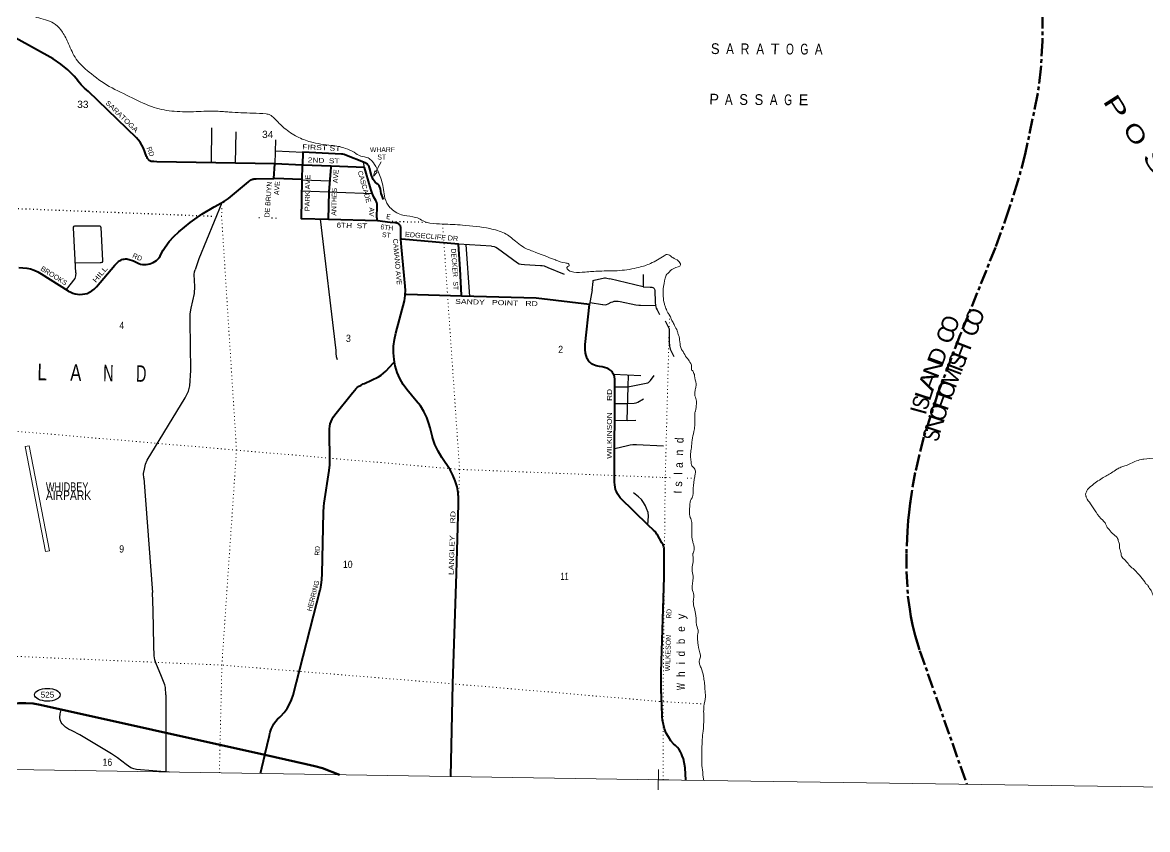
# Model space of a CAD drawing. Header units: feet. Extents: x -493433 to -244333, y 184684 to 373072.
# Drawn here: x -354505 to -327211, y 184934 to 204513 of the extents above; entities that cross this region are included whole.
import ezdxf
from ezdxf.enums import TextEntityAlignment as Align

# ---------------------------------------------------------------- set-up
doc = ezdxf.new("R2010")
doc.units = ezdxf.units.FT
doc.header["$LTSCALE"] = 60
doc.linetypes.add('DOTTED', pattern=[1.5, 0.3, -1.2])
doc.linetypes.add('LONG_DASH_SHORT_DASH', pattern=[9.9, 6, -1.2, 1.5, -1.2])
for name, color, linetype, lineweight in [('11', 7, 'LONG_DASH_SHORT_DASH', 60), ('12', 7, 'LONG_DASH_SHORT_DASH', 13), ('17', 7, 'Continuous', 25), ('23', 7, 'Continuous', 70), ('26', 7, 'Continuous', 40), ('27', 7, 'Continuous', 13), ('29', 7, 'Continuous', 25), ('36', 7, 'Continuous', 13), ('39', 7, 'Continuous', 13), ('4', 7, 'Continuous', 13), ('41', 7, 'Continuous', 13), ('6', 7, 'DOTTED', 25), ('7', 7, 'DOTTED', 13)]:
    doc.layers.add(name, color=color, linetype=linetype, lineweight=lineweight)
doc.layers.add('42', color=7, linetype='Continuous')

msp = doc.modelspace()

# ---------------------------------------------------------------- linework, layer by layer
at = {"layer": '11'}
msp.add_lwpolyline([(-329762.13, 204724.95), (-329761.85, 204056.49), (-329797.95, 203388.65), (-329876, 202757.36), (-330176.13, 201321.23), (-330353.21, 200663.52), (-330571.45, 199978.65), (-330898.59, 199057.01), (-331753.75, 196932.77), (-332286.73, 195542.06), (-332638.79, 194453.12), (-332749.68, 193997), (-332845.68, 193591.42), (-332931.02, 193121.8), (-332960.68, 192902.26), (-332961.85, 192893.25), (-332967.01, 192855.05), (-332992.96, 192636.86), (-333013.96, 192431.02), (-333034.8, 192169.8), (-333061.69, 191627.54), (-333054.97, 191182.7), (-333026.04, 190591.93), (-332980.08, 190281.62), (-332950.33, 190099.12), (-332912.19, 189902.17), (-332845.88, 189639.84), (-332733.68, 189268.76), (-331595.43, 186030.43)], dxfattribs=at)
at = {"layer": '17'}
msp.add_ellipse((-353902.35, 188202.4), major_axis=(-309.24, 1), ratio=0.500121, dxfattribs=at)
at = {"layer": '23'}
for points in [[(-357607.04, 186430.46), (-357099.16, 186653.72), (-356743.41, 186856.87), (-355380, 187721.95), (-355296.32, 187776.92), (-355269.27, 187792.26), (-355111.21, 187869.39), (-354945.96, 187929.58), (-354775.32, 187972.17), (-354601.16, 187996.68), (-354425.4, 188002.86), (-354249.95, 187990.63), (-354076.74, 187960.13), (-348628.84, 186741.6)], [(-346811.13, 186260.76), (-347226.47, 186418.68), (-347411.52, 186471.18), (-347620, 186515.95), (-348628.84, 186741.6)]]:
    msp.add_lwpolyline(points, dxfattribs=at)
at = {"layer": '26'}
msp.add_line((-347716.37, 200700), (-347709.76, 201055.42), dxfattribs=at)
for points in [[(-348381, 201081.95), (-351246, 201133.95), (-351321.91, 201137.12), (-351346.72, 201138.16), (-351371.91, 201140.57), (-351383.37, 201142.77), (-351399.14, 201147.56), (-351415.33, 201156.79), (-351430.46, 201167.67), (-351444.38, 201180.06), (-351456.92, 201193.84), (-351467.95, 201208.86), (-351470.76, 201213.67), (-351483.78, 201238.79), (-351493.47, 201263.67), (-351571.66, 201464.25), (-351607.27, 201537.28), (-351650.31, 201606.18), (-351700.32, 201670.2), (-351740.22, 201712.76), (-352906, 202835.95), (-353000.39, 202922.34), (-353080.09, 203000.95), (-353151.14, 203087.45), (-353163.04, 203103.92), (-353249.23, 203207.08), (-353405.52, 203365.05), (-353577.47, 203505.81), (-353763.19, 203627.83), (-354663.87, 204135.95)], [(-345747, 200221.95), (-345786.28, 200320.84), (-345786.56, 200321.58), (-345801.79, 200368.17), (-345812.06, 200416.09), (-345821.32, 200479.2), (-345825.8, 200495.97), (-345833.48, 200516.74), (-345843.29, 200536.6), (-345855.13, 200555.32), (-345868.85, 200572.71), (-345884.32, 200588.56), (-345901.36, 200602.71), (-345945.33, 200639.55), (-345972.89, 200672.25), (-345996.88, 200707.64), (-346017.03, 200745.35), (-346033.14, 200784.96), (-346037.58, 200798.53), (-346087.21, 200983.7), (-346091.43, 201000.42), (-346097.37, 201016.6), (-346104.97, 201032.08), (-346114.14, 201046.68), (-346124.79, 201060.23), (-346136.8, 201072.6), (-346150.04, 201083.65), (-346164.36, 201093.25), (-346179.6, 201101.3), (-346192.17, 201106.5), (-346683.89, 201304.22), (-346697.92, 201308.77), (-346733.15, 201317.39), (-346769.08, 201322.27), (-347704, 201364.95), (-347709.76, 201055.42)], [(-347716.37, 200700), (-347740, 200700.89), (-348383, 200725.01), (-348408, 200725.95), (-348381, 201081.95)], [(-347016.44, 201028.02), (-347709.76, 201055.42), (-348381, 201081.95)], [(-347083, 199733.95), (-347066, 200401.95), (-347018.57, 201001.15), (-347016.44, 201028.02)], [(-345895, 199701.95), (-345907.24, 199791.92), (-345908.85, 199838.93), (-345909.7, 199864.03), (-345908.16, 199888.93), (-345904, 199955.95), (-345898.78, 200021.85), (-345896.79, 200050.99), (-345897.85, 200080.18), (-345901.96, 200109.09), (-345909.07, 200137.42), (-345919.09, 200164.84), (-345931.94, 200191.07), (-345932.99, 200192.95), (-345980.1, 200274.69), (-346023.15, 200370.2), (-346055.97, 200469.69), (-346071, 200525.95), (-346205, 200995.95), (-347016.44, 201028.02)], [(-350833.62, 199323.41), (-350708.89, 199434.82), (-350434.38, 199663.2), (-350154.29, 199866.27), (-349854.51, 200038.94), (-349837.13, 200047.71), (-349694.49, 200126.5), (-349669.74, 200140.17), (-349644.49, 200155.13), (-349603.25, 200179.56), (-349578.11, 200194.46), (-349553.25, 200210.91), (-349506.51, 200241.84), (-349459.19, 200279.61), (-349022, 200646.95), (-349006.14, 200660.21), (-348981.1, 200681.15), (-348956.14, 200696.01), (-348942.69, 200702.64), (-348921.98, 200710.27), (-348900.59, 200715.69), (-348888.98, 200717.37), (-348864.11, 200719.67), (-348838.98, 200720.01), (-348408, 200725.95)], [(-347083, 199733.95), (-347734, 199752.95), (-347716.37, 200700)], [(-345327, 199255.95), (-345326, 199471.95), (-345327.91, 199543.9), (-345329.86, 199555.86), (-345333.05, 199567.55), (-345337.45, 199578.84), (-345343, 199589.61), (-345349.65, 199599.74), (-345357.32, 199609.12), (-345365.92, 199617.65), (-345366.1, 199617.79), (-345391.06, 199634.72), (-345416.1, 199645.76), (-345422, 199647.71), (-345446.94, 199653.95), (-345472, 199655.75), (-345586, 199663.95), (-345895, 199701.95), (-347083, 199733.95)], [(-354593.38, 198566.08), (-354497.76, 198564.89), (-354402.8, 198553.71), (-354309.52, 198532.67), (-354218.95, 198501.98), (-354132.08, 198462), (-354049.87, 198413.16), (-353397.05, 198004.67), (-353387.24, 197998.58), (-353335.91, 197970.96), (-353281.97, 197948.87), (-353226.01, 197932.53), (-353168.66, 197922.13), (-353110.53, 197917.78), (-353052.26, 197919.54), (-352994.5, 197927.37), (-352937.87, 197941.2), (-352877.49, 197969.38), (-352820.39, 198003.71), (-352767.18, 198043.82), (-352718.46, 198089.28), (-352706.83, 198101.65), (-352265, 198621.95), (-352200.67, 198691.64), (-352195.05, 198697.2), (-352172.49, 198716.71), (-352148.02, 198733.76), (-352121.9, 198748.15), (-352094.42, 198759.74), (-352065.88, 198768.39), (-352036.6, 198774.01), (-352006.88, 198776.54), (-351977.07, 198775.94), (-351947.47, 198772.24), (-351918.43, 198765.46), (-351816.21, 198728.73), (-351718.38, 198681.51), (-351716.75, 198680.61), (-351682.84, 198666.43), (-351639.56, 198652.98), (-351595.12, 198644.13), (-351549.99, 198639.97), (-351504.68, 198640.55), (-351459.68, 198645.87), (-351415.48, 198655.86), (-351372.56, 198670.41), (-351331.4, 198689.38), (-351292.45, 198712.54), (-351256.13, 198739.64), (-351222.85, 198770.39), (-351192.96, 198804.46), (-351184.48, 198816.45), (-351166.78, 198841.49), (-351153.99, 198866.45), (-351089.13, 198993.03), (-351044.87, 199064.65), (-350946.03, 199199.56), (-350833.62, 199323.41)], [(-343852.49, 197872.8), (-343853.65, 197896.96), (-343883.96, 198529.4), (-343928, 199137.95), (-345302, 199253.84), (-345327, 199255.95)], [(-345219.27, 197911.12), (-345213.79, 198014.01), (-345218.09, 198117.04), (-345310, 199063.95), (-345327, 199255.95)], [(-345479.88, 196283.33), (-345490.37, 196338.11), (-345504.01, 196499.08), (-345500.74, 196660.6), (-345480.6, 196820.89), (-345443.82, 196978.2), (-345240.47, 197762.29), (-345220.53, 197887.45), (-345219.27, 197911.12)], [(-343852.49, 197872.8), (-345192.02, 197910.36), (-345219.27, 197911.12)], [(-338990.83, 191888.41), (-339110.44, 192098.13), (-339113.01, 192102), (-339150.46, 192152.1), (-339192.94, 192198.02), (-339325, 192317.95), (-340003.54, 192983.4), (-340039.34, 193029.16), (-340070.16, 193078.41), (-340095.66, 193130.61), (-340115.56, 193185.19), (-340129.66, 193241.55), (-340137.78, 193299.08), (-340139.84, 193357.14), (-340139.81, 193358.95), (-340133.11, 195856.94), (-340134, 195869.62), (-340138.6, 195901.56), (-340146.51, 195932.83), (-340157.65, 195963.11), (-340171.89, 195992.06), (-340189.08, 196019.36), (-340209.02, 196044.72), (-340231.51, 196067.85), (-340256.3, 196088.5), (-340283.11, 196106.45), (-340326.87, 196125.96), (-340384.11, 196145.27), (-340443.06, 196158.49), (-340503.06, 196165.47), (-340507.5, 196165.83), (-340548.57, 196171.57), (-340588.82, 196181.57), (-340627.81, 196195.72), (-340665.1, 196213.86), (-340700.29, 196235.81), (-340732.99, 196261.31), (-340737.85, 196266), (-340762.88, 196290.13), (-340781.65, 196315.09), (-340783.97, 196318.19), (-340800.95, 196346.74), (-340814.86, 196376.91), (-340817.05, 196383.36), (-340825.5, 196408.25), (-340831.14, 196433.36), (-340844.63, 196493.4), (-340854.74, 196579.96), (-340855.74, 196667.1), (-340853.98, 196696.95), (-340748, 197672.95), (-342039, 197821.95), (-343852.49, 197872.8)], [(-348628.84, 186741.6), (-348515, 187215.95), (-348505.49, 187259.07), (-348496.73, 187295.27), (-348473.95, 187364.88), (-348444.01, 187431.73), (-348407.25, 187495.08), (-348364.07, 187554.24), (-348314.95, 187608.56), (-348260.41, 187657.45), (-348234.7, 187682.64), (-348155.12, 187772.02), (-348085.31, 187869.23), (-348026.05, 187973.21), (-347977.98, 188082.81), (-347941.63, 188196.83), (-347284, 190745.95), (-347279.3, 190768.87), (-347258.41, 190861.74), (-347239.95, 190999.65), (-347236.01, 191138.73), (-347201.53, 192633.48), (-347194.72, 192767.31), (-347183.09, 192851.94), (-347067, 193646.95), (-347063.58, 193668.65), (-347057.15, 193704.37), (-347048.25, 193789.84), (-347048.34, 193875.76), (-347057.82, 194598.04), (-347057.6, 194655.52), (-347051.18, 194716.07), (-347038.47, 194775.61), (-347019.61, 194833.5), (-346994.79, 194889.1), (-346964.3, 194941.81), (-346928.47, 194991.03), (-346499, 195529.95), (-346443.88, 195593.85), (-346441.88, 195596.47), (-346415.13, 195627.56), (-346385.27, 195655.7), (-346352.64, 195680.55), (-346342.6, 195686.65), (-346317.42, 195701.96), (-346292.6, 195714.84), (-346261.09, 195731.18), (-346236.27, 195744.06), (-346211.09, 195755.72), (-345866.08, 195915.5), (-345864.71, 195916.27), (-345801.67, 195956.1), (-345743.14, 196002.3), (-345689.76, 196054.36), (-345504.45, 196256.53), (-345479.88, 196283.33)], [(-344114.02, 186219.17), (-344061, 188467.95), (-343977, 191142.95), (-343928, 192823.95), (-343925.08, 192955.24), (-343936.45, 193104.02), (-343963.3, 193250.8), (-344005.35, 193393.96), (-344062.13, 193531.95), (-344133.03, 193663.24), (-344332.96, 193959.98), (-344424.44, 194112.56), (-344499.46, 194273.87), (-344557.21, 194442.14), (-344559.07, 194448.68), (-344618.44, 194681.84), (-344644.94, 194781), (-344699.22, 194931.03), (-344768.88, 195074.57), (-344853.17, 195210.04), (-344951.16, 195335.95), (-345183.21, 195605.63), (-345272.55, 195734.41), (-345350.48, 195875.93), (-345413.19, 196024.81), (-345459.99, 196179.44), (-345479.88, 196283.33)], [(-338412.44, 186132.35), (-338430.26, 186427.53), (-338471.84, 186646.01), (-338497.25, 186722.48), (-338505.17, 186745.15), (-338517.42, 186772.48), (-338540, 186818.14), (-338574.35, 186872.44), (-338614.19, 186922.85), (-338659.07, 186968.82), (-338708.52, 187009.85), (-338774.09, 187088.2), (-338835.04, 187178.19), (-338886.24, 187274.07), (-338927.14, 187374.77), (-338957.29, 187479.19), (-338976.36, 187586.2), (-338982.36, 187669.76), (-338985.08, 187707.79), (-338985.63, 187719.76), (-339013.71, 188333.32), (-339006.98, 188758.52), (-338940.86, 191052.48), (-338940.14, 191077.48), (-338938.83, 191102.48), (-338934.45, 191726.31), (-338934.53, 191730.06), (-338936.79, 191758.4), (-338942, 191786.35), (-338950.1, 191813.6), (-338961.01, 191839.86), (-338974.6, 191864.83), (-338990.83, 191888.41)], [(-348731.63, 186290.58), (-348629.57, 186738.57), (-348628.84, 186741.6)]]:
    msp.add_lwpolyline(points, dxfattribs=at)
at = {"layer": '27'}
for p, q in [((-345930.41, 200900.22), (-345929.86, 200901.24)), ((-345929.86, 200901.24), (-345804.15, 201135.2))]:
    msp.add_line(p, q, dxfattribs=at)
msp.add_lwpolyline([(-345929.86, 200901.24), (-345960.37, 200917.64), (-345991.05, 200787.38), (-345899.35, 200884.85)], close=True, dxfattribs=at)
at = {"layer": '29'}
for p, q in [((-349920, 201958.95), (-349926.53, 201110.97)), ((-349332.45, 201858.52), (-349346.41, 201101.56)), ((-348364, 201664.95), (-348381, 201081.95)), ((-348369.36, 201395.68), (-347704, 201364.95)), ((-346205, 200995.95), (-346234.4, 201122.52)), ((-347715, 200699.95), (-347046.62, 200673.21)), ((-347719, 200426.95), (-346023.21, 200367.4)), ((-353213.37, 198443.42), (-353270.24, 199528.33)), ((-353220.04, 199581.03), (-352652.49, 199581.88)), ((-352604.24, 199546.61), (-352563.51, 198730.08)), ((-343128.57, 199086.87), (-343928, 199137.95)), ((-343750.44, 199125.32), (-343657.09, 197865.65)), ((-352619.53, 198678.7), (-353225, 198677.95)), ((-339451, 198096.95), (-340252.08, 198296.27)), ((-339445, 198396.95), (-339451, 198096.95)), ((-340680.57, 198030.87), (-340748, 197672.95)), ((-340163.29, 195977.16), (-339506, 195944.95)), ((-340133.08, 195675.98), (-339819.86, 195670.31)), ((-340135.82, 195267), (-339830.67, 195270.79)), ((-351563.42, 193457.19), (-351350.26, 190681.71))]:
    msp.add_line(p, q, dxfattribs=at)
for points in [[(-349671.95, 200140.17), (-350231, 198781.95), (-350319.51, 198514.41)], [(-353270.24, 199528.33), (-353264.55, 199551.53), (-353252.89, 199568.5), (-353239.1, 199576.99), (-353220.04, 199581.03)], [(-352652.49, 199581.88), (-352631.48, 199576.99), (-352616.63, 199567.44), (-352609.21, 199558.95), (-352604.24, 199546.61)], [(-347282.17, 199741.93), (-346907, 196551.95), (-346904.59, 196480.15)], [(-343128.57, 199086.87), (-343060.56, 199075.54), (-343020.26, 199060.69), (-342977.84, 199039.47), (-342496.4, 198682.97), (-342453.98, 198661.75), (-342409.44, 198651.14), (-342322.49, 198640.53), (-341934.36, 198621.43), (-341894.06, 198617.19), (-341845.28, 198608.7), (-341756.2, 198572.63), (-341365.96, 198407.11)], [(-352563.51, 198730.08), (-352568.38, 198711.77), (-352580.05, 198691.61), (-352602.32, 198682.06), (-352619.53, 198678.7)], [(-353213.37, 198443.42), (-353216.31, 198364.83), (-353224.79, 198333.01), (-353239.64, 198305.42), (-353443.24, 198033.81)], [(-351563.42, 193457.19), (-351567.83, 193575.13), (-351548.75, 193679.11), (-351521.17, 193795.81), (-351480.88, 193891.29), (-350556.22, 195410.55), (-350479.87, 195567.57), (-350445.94, 195699.13), (-350420.49, 196072.58), (-350437.46, 197269.31), (-350435.32, 197445.43), (-350412.01, 197583.35), (-350335.66, 197939.82), (-350327.17, 198109.57), (-350344.14, 198398.15), (-350335.64, 198466.05), (-350319.51, 198514.41)], [(-340680.57, 198030.87), (-340674.29, 198083.28), (-340667.94, 198148.87), (-340662.3, 198236.32), (-340657.37, 198251.13), (-340634.11, 198264.53), (-340388.8, 198315.31), (-340359.91, 198316.01), (-340326.77, 198309.67), (-340252.08, 198296.27)], [(-339451, 198096.95), (-339277.17, 198093.16), (-339236.28, 198088.93), (-339210.9, 198084.69), (-339195.4, 198076.23), (-339178.48, 198059.3), (-339170.02, 198040.97), (-339164.38, 198012.76), (-339153.1, 197729.24), (-339145.37, 197648.13)], [(-340735.89, 197718.77), (-340431.96, 197667.51), (-340428.31, 197667.49)], [(-340431.96, 197667.51), (-340369.07, 197665.06), (-340335.23, 197670.7), (-340295.76, 197686.22), (-340219.63, 197724.3), (-340184.38, 197738.41), (-340147.73, 197748.28), (-340102.62, 197749.69), (-340051.86, 197748.28), (-340002.52, 197741.23), (-339623.29, 197666.47), (-339548.57, 197656.6), (-339514.73, 197653.78), (-339145.37, 197648.13)], [(-339145.37, 197648.13), (-339129.14, 197585.37), (-339109.4, 197540.23), (-339051.6, 197431.62)], [(-338909.33, 197274.54), (-338819.93, 197078.31), (-338813.37, 197027.87), (-338814.42, 196930.51), (-338818.78, 196767.08), (-338810.98, 196659.68), (-338793.72, 196588.83), (-338767.73, 196535.79), (-338706.01, 196405.83)], [(-346904.59, 196480.15), (-346894.67, 196406.78), (-346873.46, 196336.76)], [(-339812, 195960.95), (-339819.86, 195670.31), (-339841.72, 194862.15)], [(-339819.86, 195670.31), (-339373.02, 195761.59), (-339334.26, 195770.77), (-339314.52, 195779.23), (-339299.71, 195792.62), (-339271.52, 195823.65), (-339178.47, 195950.6)], [(-339830.67, 195270.79), (-339663.44, 195273.55), (-339618.33, 195282.01), (-339578.85, 195298.94), (-339440.69, 195386.39)], [(-340137.67, 194863.89), (-339825, 194860.95), (-339622, 194862.95)], [(-338955.28, 194237.24), (-339609.15, 194267.14), (-339696.56, 194264.31), (-339761.41, 194255.85), (-339826.26, 194244.57), (-340136.42, 194168.4)], [(-339332.56, 192328.71), (-339320.15, 192533.59), (-339328.61, 192623.87), (-339362.45, 192725.43), (-339393.46, 192790.31), (-339435.76, 192866.48), (-339489.33, 192939.83), (-339557, 193004.72), (-339683.88, 193100.63)], [(-351028.31, 188202.72), (-351039.76, 188382.93), (-351052.49, 188446.58), (-351133.08, 188646.04), (-351273.05, 188977.05), (-351298.5, 189053.44), (-351311.22, 189151.04), (-351315.46, 189397.18), (-351332.43, 190245.93), (-351350.26, 190681.71)], [(-351028.31, 188202.72), (-351024, 188066.95), (-351030.03, 186326.46)], [(-350949.8, 186325.2), (-351741.75, 186390.49), (-351803.25, 186405.34), (-351873.24, 186432.93), (-351992, 186509.32), (-352199.84, 186674.82), (-352344.05, 186768.19), (-353111.78, 187230.75), (-353298.41, 187324.12), (-353388.54, 187365.49), (-353459.59, 187413.24), (-353505.18, 187454.61), (-353541.24, 187494.93), (-353568.81, 187533.12), (-353591.08, 187591.47), (-353599.56, 187655.13), (-353591.08, 187744.25), (-353569.87, 187833.37)]]:
    msp.add_lwpolyline(points, dxfattribs=at)
at = {"layer": '36'}
msp.add_lwpolyline([(-354443.58, 194225.96), (-354345.99, 194245.49), (-353851.54, 191692.54), (-353948.66, 191677.1), (-354444.03, 194225.05)], dxfattribs=at)
at = {"layer": '39'}
for points in [[(-369321, 221857.95), (-369170, 221831.95), (-368891, 221716.95), (-368507, 221709.95), (-367931, 221786.95), (-367547, 221903.95), (-367226, 222078.95), (-367067, 222213.95), (-366991, 222287.95), (-366940, 222335.95), (-366883, 222340.95), (-366891, 222272.95), (-366901, 222100.95), (-366905, 221828.95), (-366867, 221535.95), (-366605, 220966.95), (-366119, 220247.95), (-365909, 220024.95), (-365668, 219635.95), (-365541, 219359.95), (-365425, 219190.95), (-365297, 218956.95), (-365153, 218718.95), (-365034, 218458.95), (-364976, 218264.95), (-364933, 218043.95), (-364824, 217804.95), (-364659, 217596.95), (-364415, 217366.95), (-364187, 217083.95), (-364039, 216974.95), (-363727, 216832.95), (-363497, 216688.95), (-363394, 216470.95), (-363336, 216274.95), (-363237, 216127.95), (-363109, 215948.95), (-362669, 215387.95), (-362449, 215184.95), (-362381, 215128.95), (-362254, 215098.95), (-361963, 215008.95), (-361561, 214931.95), (-361398, 214818.95), (-361302, 214601.95), (-361112, 214223.95), (-360743, 213687.95), (-360583, 213427.95), (-360055, 212455.95), (-359852, 212117.95), (-359720, 211798.95), (-359593, 211617.95), (-359357, 211218.95), (-359234, 210960.95), (-359170, 210768.95), (-359091, 210508.95), (-358953, 210299.95), (-358568, 209851.95), (-358294, 209476.95), (-358079, 208987.95), (-357957, 208610.95), (-357873, 208417.95), (-357689, 208213.95), (-357421, 207912.95), (-357155, 207652.95), (-356986, 207331.95), (-356855, 206912.95), (-356612, 206420.95), (-356369, 206068.95), (-356027, 205700.95), (-355845, 205469.95), (-355740, 205387.95), (-355556, 205300.95), (-355115, 205219.95), (-354904, 205167.95), (-354737, 205070.95), (-354594, 204907.95), (-354429, 204755.95), (-354112, 204622.95), (-353705, 204465.95), (-353537, 204281.95), (-353387, 203996.95), (-353203, 203626.95), (-352891, 203311.95), (-352399, 202961.95), (-351846, 202687.95), (-351310, 202450.95), (-350823, 202358.95), (-350289, 202351.95), (-349805, 202362.95), (-349629.95, 202350.61)], [(-349629.04, 202350.54), (-349493, 202340.95), (-348917, 202312.95), (-348591, 202293.95), (-348503, 202272.95), (-348395, 202187.95), (-348155, 201952.95), (-347837, 201736.95)], [(-347837, 201736.95), (-347517, 201614.95), (-347012, 201530.95), (-346668, 201459.95), (-346460, 201363.95), (-346300, 201272.95), (-346120, 201225.95), (-346024, 201149.95), (-345911, 200974.95), (-345785, 200648.95), (-345745, 200459.95), (-345712, 200251.95), (-345590, 200026.95), (-345313, 199848.95), (-345039, 199800.95), (-344887, 199755.95), (-344755, 199683.95), (-344620, 199647.95), (-344308, 199622.95), (-343829, 199597.95), (-343165, 199511.95), (-342810, 199398.95), (-342545, 199206.95), (-342385, 199083.95), (-342123, 198962.95), (-341581.87, 198755.27)], [(-341581.56, 198755.15), (-341568, 198749.95), (-341343, 198679.95), (-341249, 198645.95), (-341243, 198609.95), (-341278, 198591.95), (-341303, 198565.95), (-341259, 198502.95), (-341127, 198454.95), (-340855, 198458.95), (-340514, 198480.95), (-340020, 198495.95), (-339549, 198571.95), (-339268, 198666.95), (-338941, 198851.95), (-338887.54, 198884.98)], [(-338892.7, 198382.38), (-338851.53, 198424.76), (-338703.1, 198547.17), (-338542.43, 198632.86), (-338591.4, 198726.2), (-338730.64, 198808.83), (-338807.15, 198865.45), (-338865.3, 198882.28), (-338886.75, 198887.19)], [(-338892.7, 198382.38), (-338951, 198107.95), (-338961, 197865.95), (-338933, 197689.95), (-338904.25, 197610.65)], [(-338904.25, 197610.65), (-338855.22, 197485.99), (-338835.47, 197455.47), (-338786.19, 197370.1), (-338760.84, 197303.18), (-338707.65, 197209.69), (-338688.14, 197158.99), (-338619.25, 197031), (-338600.09, 196952.04), (-338576.62, 196897.25), (-338561.51, 196816.33), (-338535.67, 196626.28), (-338518.1, 196581.65), (-338478.49, 196528.7), (-338395.72, 196384.38), (-338340.13, 196321.14), (-338332.25, 196306.91), (-338271.67, 196158.83), (-338262.65, 196073.95), (-338238.65, 196061.55), (-338227.09, 196019.02), (-338201.5, 195972.29), (-338199.89, 195939.97), (-338164.07, 195743.74), (-338171.18, 195657.03), (-338192.62, 195550.3), (-338189.75, 195457.41), (-338155.11, 195327.81), (-338155.94, 195261.2), (-338178.24, 195085.85), (-338182.43, 195071.78), (-338196.14, 194940.73), (-338196.77, 194726.77), (-338214.6, 194587.71), (-338259.44, 194380.34), (-338275.82, 194194.82), (-338297.78, 194047.73), (-338296.93, 193952.85), (-338285.91, 193867.94), (-338265.12, 193758.68), (-338193.65, 193677.09), (-338183.93, 193648.72), (-338182.92, 193567.96), (-338228.73, 193281.88), (-338245.96, 193027.75), (-338252.33, 193001.59), (-338262.79, 192969.41), (-338279.12, 192951.44), (-338315.42, 192784.34), (-338326.9, 192669.42), (-338320, 192576.49), (-338304.76, 192505.65), (-338281.34, 192446.84), (-338264.77, 192321.49), (-338266.89, 192149.94), (-338245.55, 191921.6), (-338218.39, 191838.51), (-338211.52, 191743.56), (-338232.92, 191640.87), (-338239.08, 191630.85), (-338236.03, 191552.09), (-338260.21, 191225.38), (-338256.47, 191201.11), (-338234.34, 191037.36), (-338257.79, 190769.18), (-338217.37, 190619.33), (-338228.85, 190504.4), (-338214.78, 190340.74), (-338178.6, 190172.77), (-338157.24, 189946.45), (-338151.88, 189891.88), (-338111.61, 189729.93), (-338126.64, 189653.4), (-338127.64, 189572.68), (-338113.51, 189413.04), (-338058.25, 189160.07), (-338056.37, 189149.96), (-338083.78, 189049.36), (-338084.48, 188992.86), (-338063.41, 188905.81), (-338041.9, 188855.09), (-337984.06, 188648.51), (-337961.63, 188508.97), (-337947.62, 188339.26), (-337937.84, 188153.44), (-337972.91, 187921.74), (-337979.02, 187754.28), (-337974.58, 187625.05), (-337994.47, 187318.49), (-338013.05, 187118.88), (-338020.82, 186652.72), (-338021.24, 186618.41), (-338024.28, 186535.69), (-338002.7, 186327.53), (-337993.75, 186221.35), (-337976.48, 186126.4)], [(-322262.23, 187764.68), (-322334.34, 187793.81), (-322392.28, 187828.83), (-322525.93, 187927.34), (-322626.1, 187966.9), (-322756.57, 187996.74), (-322877.1, 188018.38), (-322991.16, 188074.26), (-323052.95, 188123.45), (-323076.97, 188133.83), (-323086.91, 188144.04), (-323229.19, 188196.23), (-323311.19, 188239.61), (-323539.6, 188327.16), (-323627.86, 188352.44), (-323772.16, 188404.65), (-323832.09, 188441.71), (-323916.1, 188485.11), (-324034.36, 188526.91), (-324342.77, 188655.79), (-324411.01, 188672.76), (-324597.13, 188761.8), (-324867.32, 188888.2), (-324939.48, 188913.3), (-324963.49, 188925.69), (-325067.7, 188963.29), (-325121.62, 188998.26), (-325279.91, 189058.71), (-325590.09, 189207.79), (-325862.01, 189358.42), (-326135.61, 189535.32), (-326343.91, 189620.59), (-326442.27, 189643.98), (-326486.25, 189668.74), (-326566.32, 189706.04), (-326624.19, 189747.1), (-326639.73, 189791.7), (-326697.13, 189871.12), (-326726.49, 189938.07), (-326799.59, 190049.98), (-326830.78, 190131.09), (-326887.9, 190232.71), (-326899.7, 190255.06), (-327025.51, 190498.79), (-327068.56, 190598.22), (-327125.25, 190734.14), (-327192.44, 190835.88), (-327204.26, 190856.21), (-327252.04, 190899.18), (-327277.68, 190941.87), (-327406.56, 191100.87), (-327511.78, 191219.22), (-327613.36, 191307.23), (-327798.05, 191511.32), (-327808.01, 191519.51), (-327843.64, 191568.39), (-327854.66, 191653.29), (-327876.03, 191716.13), (-327893.09, 191801.11), (-327894.37, 191859.66), (-327919.46, 191946.77), (-327934.96, 191995.4), (-327960.68, 192032.04), (-328030.42, 192089.4), (-328143.63, 192213.89), (-328197.12, 192283.17), (-328226.49, 192350.13), (-328297.9, 192435.77), (-328458.53, 192631.49), (-328466.43, 192643.7), (-328594.89, 192837), (-328691.71, 192983.51), (-328701.45, 193009.86), (-328711.14, 193040.26), (-328681.6, 193148.91), (-328642.58, 193211.02), (-328577.46, 193266.74), (-328311.36, 193457.32), (-328082.24, 193587.78), (-327958.36, 193673.07), (-327861.12, 193722.37), (-327758.03, 193755.43), (-327622.43, 193812.33), (-327478.68, 193877.21), (-327323.19, 193915.71), (-327300.99, 193919.47), (-327002.7, 193946.15), (-326847.52, 193958.41), (-326660.57, 193935.97), (-326519.97, 193910.04), (-326379.13, 193902.28), (-326322.68, 193909.68), (-326161.89, 193887.55), (-326097.73, 193866.59), (-325888.66, 193841.86), (-325836.57, 193821.04), (-325754.39, 193791.79)]]:
    msp.add_spline(points, degree=3, dxfattribs=at)
at = {"layer": '4'}
for p, q in [((-339074.16, 186392.37), (-339081.39, 185892.43)), ((-338827.8, 186138.79), (-339327.75, 186146.01))]:
    msp.add_line(p, q, dxfattribs=at)
msp.add_lwpolyline([(-489136.84, 372822.34), (-458570.27, 372170.54), (-428002.84, 371560.78), (-397434.59, 370993.07), (-366865.58, 370467.41), (-336295.9, 369983.8), (-305725.57, 369542.24), (-275154.66, 369142.74), (-244583.22, 368785.28), (-246606.46, 184933.95), (-277430.78, 185294.37), (-308254.58, 185697.19), (-339077.78, 186142.4), (-369900.35, 186630.01), (-400722.22, 187160.02), (-431543.33, 187732.42), (-462363.63, 188347.22), (-493183.05, 189004.41)], close=True, dxfattribs=at)
msp.add_lwpolyline([(-489136.84, 372822.34), (-458570.27, 372170.54), (-428002.84, 371560.78), (-397434.59, 370993.07), (-366865.58, 370467.41), (-336295.9, 369983.8), (-305725.57, 369542.24), (-275154.66, 369142.74), (-244583.22, 368785.28), (-246606.46, 184933.95), (-277430.78, 185294.37), (-308254.58, 185697.19), (-339077.78, 186142.4), (-369900.35, 186630.01), (-400722.22, 187160.02), (-431543.33, 187732.42), (-462363.63, 188347.22), (-493183.05, 189004.41)], close=True, dxfattribs=at)
at = {"layer": '6'}
for p, q in [((-348770.97, 199778.8), (-348706.44, 199778.75)), ((-348461.18, 199772.99), (-348331.92, 199769.37)), ((-345893.21, 199701.08), (-345748.22, 199697.02)), ((-345536.37, 199691.09), (-344710.24, 199667.96))]:
    msp.add_line(p, q, dxfattribs=at)
msp.add_lwpolyline([(-363262.12, 200175.39), (-362443, 200194.95), (-360288, 200158.95), (-354969, 200013.95), (-349888.72, 199815.34)], dxfattribs=at)
at = {"layer": '7'}
for p, q in [((-344312.02, 199623.21), (-344298.59, 199428.81)), ((-338807.08, 197415.22), (-338911.13, 193473.41)), ((-338987.35, 193474.66), (-338755.88, 193468.88)), ((-338908.82, 193475.74), (-338966.81, 193475.26)), ((-338912.24, 193474.5), (-338963.93, 188040.59)), ((-338382.57, 193459.55), (-338200.74, 193455.01)), ((-339049.05, 188041.1), (-337965.59, 187977.45)), ((-338963.9, 188042.61), (-338959.41, 186140.6))]:
    msp.add_line(p, q, dxfattribs=at)
for points in [[(-349728, 186306.1), (-349669, 188922.95), (-349313, 194137.95), (-349674, 199806.95), (-349669.68, 200056.94)], [(-344285.63, 199241.11), (-343901, 193670.95), (-344061, 188467.95), (-344114.02, 186219.17)], [(-358834.36, 194644.76), (-354712, 194600.95), (-349313, 194137.95), (-343901, 193670.95), (-338966.81, 193475.26)], [(-339049.05, 188041.1), (-344061, 188467.95), (-349669, 188922.95), (-354922, 189143.95), (-359941, 189350.95), (-365958, 189555.95), (-369850.64, 189640.93)]]:
    msp.add_lwpolyline(points, dxfattribs=at)

# ---------------------------------------------------------------- texts
at = {"layer": '12'}
for s, rotation, width, p in [('O', 68.738, 0.95, (-331820.08, 197124.43)), ('H', 68.738, 1.1, (-331541.59, 196478.99)), ('N', 69.295, 1.15, (-332224.49, 196070.15)), ('S', 68.738, 0.9, (-331634.67, 196239.77)), ('M', 69.295, 1.05, (-331789.04, 195834.59)), ('A', 70.137, 1.25, (-332342.04, 195750.87)), ('O', 70.137, 0.95, (-331901.47, 195539.61)), ('S', 72.022, 0.85, (-332516.82, 195230.27)), ('L', 72.022, 1.2, (-332439.32, 195473.25)), ('H', 70.137, 1.05, (-332001.53, 195262.63)), ('O', 72.022, 0.9, (-332093.33, 194992.46)), ('N', 72.022, 1.1, (-332183.54, 194714.09)), ('S', 74.643, 0.75, (-332258.43, 194453.87))]:
    msp.add_text(s, height=400, rotation=rotation, dxfattribs=dict(at, width=width)).set_placement(p, align=Align.CENTER)
for s, rotation, p in [('O', 67.941, (-331216.48, 197293.04)), ('C', 68.738, (-331921.16, 196864.65)), ('C', 67.941, (-331321.15, 197034.71)), ('D', 69.295, (-332117.59, 196352.99)), ('I', 69.295, (-331698.28, 196074.72)), ('I', 74.643, (-332575.73, 195045.36))]:
    msp.add_text(s, height=400, rotation=rotation, dxfattribs=at).set_placement(p, align=Align.CENTER)
at = {"layer": '17', "width": 1.05}
msp.add_text('525', height=140, dxfattribs=at).set_placement((-353899.45, 188134.09), align=Align.CENTER)
at = {"layer": '27'}
for s, height, rotation, width, p in [('SARATOGA', 120, 316.066, 1.15, (-352503.63, 202547.99)), (' FIRST ST', 120, 357.356, 1.3, (-347776.8, 201440.29)), ('2ND  ST', 120, 357.737, 1.25, (-347585.25, 201120.55)), ('DE BRUYN', 120, 85.663, 1.05, (-348517.44, 199780.73)), ('PARK AVE', 120, 88.934, 1.1, (-347540.03, 199934.35)), ('AV', 120, 268.133, 0.95, (-346091.29, 200028.41)), ('E', 120, 352.989, 0.85, (-345687.54, 199746.96)), ('6TH  ST', 120, 358.457, 1.25, (-346888.12, 199537.75)), ('CAMANO AVE', 120, 275.06, 1.05, (-345519.76, 199262.23)), ('EDGECLIFF DR', 120, 355.179, 1.1, (-345229.65, 199317.99)), ('DECKER', 120, 274.139, 0.95, (-344110.38, 199025.79)), ('BROOKS', 120, 327.964, 1.05, (-354078.4, 198510.82)), ('HILL', 120, 49.663, 1.35, (-352725, 198188.4)), ('SANDY   POINT   RD', 120, 358.394, 1.3, (-344009.32, 197687.12)), ('WILKINSON     RD', 120, 89.846, 1.25, (-340208.28, 193928.16)), ('LANGLEY     RD', 120, 88.201, 1.3, (-344048.17, 191106.65)), ('RD', 120, 88.679, 0.8, (-347295.92, 191577.13)), ('RD', 120.9, 88.349, 0.8, (-338764.64, 190049.69)), ('WILKESON', 120.9, 88.349, 0.95, (-338797.37, 188771.78))]:
    msp.add_text(s, height=height, rotation=rotation, dxfattribs=dict(at, width=width)).set_placement(p)
for s, rotation, p in [('RD', 291.296, (-351498.47, 201470.27)), ('AVE', 85.474, (-346860.14, 200613.27)), ('CASCADE', 285.913, (-346376.03, 200896.31)), ('AVE', 85.663, (-348284.71, 200323.8)), ('ANTHES', 88.542, (-346894.13, 199825.4)), ('6TH', 352.989, (-345826.53, 199500.04)), ('ST', 352.989, (-345788.5, 199312.53)), ('RD', 336.623, (-351851.02, 198815.2)), ('ST', 272.744, (-344059.81, 198229.62)), ('HERRING', 75.534, (-347491.43, 190218.96))]:
    msp.add_text(s, height=120, rotation=rotation, dxfattribs=at).set_placement(p)
for s, width, p in [('WHARF', 0.9, (-346075.35, 201368.37)), ('ST', 0.95, (-345895.39, 201188.42))]:
    msp.add_text(s, height=120, dxfattribs=dict(at, width=width)).set_placement(p)
at = {"layer": '36'}
for s, width, p in [('WHIDBEY', 0.75, (-353936.88, 193135.47)), ('AIRPARK', 0.85, (-353937.61, 192932.01))]:
    msp.add_text(s, height=220, dxfattribs=dict(at, width=width)).set_placement(p)
at = {"layer": '41'}
for s, height, rotation, width, p in [('S', 261.9, 359.704, 0.9, (-337803.9, 203747.95)), ('A', 261.9, 359.702, 0.8, (-337433.69, 203746.03)), ('R', 261.9, 359.702, 0.85, (-337084.11, 203744.22)), ('A', 261.9, 359.701, 0.8, (-336701.52, 203742.24)), ('O', 261.9, 359.701, 0.7, (-335981.73, 203738.5)), ('G', 261.9, 359.701, 0.7, (-335632.15, 203736.68)), ('A', 261.9, 359.701, 0.8, (-335282.57, 203734.86)), ('A', 261.9, 359.702, 0.8, (-337464.31, 202515.68)), ('S', 261.9, 359.703, 0.9, (-337114.72, 202513.86)), ('S', 261.9, 359.703, 0.9, (-336744.52, 202511.95)), ('A', 261.9, 359.701, 0.8, (-336374.31, 202510.02)), ('G', 261.9, 359.701, 0.7, (-336024.72, 202508.21)), ('P', 403, 302.603, 1.65, (-328309.22, 202606.52)), ('O', 403, 304.052, 1.35, (-327831.41, 201934.73)), ('S', 403, 304.051, 1.65, (-327352.64, 201254.11))]:
    msp.add_text(s, height=height, rotation=rotation, dxfattribs=dict(at, width=width)).set_placement(p)
for s, rotation, p in [('T', 359.7, (-336351.95, 203740.42)), ('P', 357.865, (-337846.68, 202525.73)), ('E', 359.702, (-335675.15, 202506.4))]:
    msp.add_text(s, height=261.9, rotation=rotation, dxfattribs=at).set_placement(p)
at = {"layer": '42'}
for s, rotation, width, p in [('L', 359.089, 0.8, (-354029.01, 195832.84)), ('A', 359.092, 0.75, (-353214.96, 195819.91)), ('N', 359.093, 0.65, (-352424.52, 195807.38)), ('D', 359.095, 0.65, (-351627.77, 195794.78))]:
    msp.add_text(s, height=400, rotation=rotation, dxfattribs=dict(at, width=width)).set_placement(p, align=Align.CENTER)
for s, rotation, width, p in [('d', 88.354, 0.9, (-338470.03, 194305.37)), ('n', 88.354, 0.95, (-338478.67, 194004.88)), ('a', 88.139, 0.9, (-338488.07, 193704.39)), ('e', 89.911, 0.9, (-338431.46, 189729.88)), ('b', 89.911, 0.85, (-338431.92, 189432.44)), ('d', 89.911, 0.9, (-338432.4, 189131.84)), ('h', 89.911, 0.9, (-338433.17, 188635.31)), ('W', 89.911, 0.6, (-338433.66, 188318.84))]:
    msp.add_text(s, height=201.5, rotation=rotation, dxfattribs=dict(at, width=width)).set_placement(p)
for s, rotation, p in [('l', 87.911, (-338494.17, 193537.14)), ('s', 87.911, (-338504.78, 193246.24)), ('I', 87.911, (-338510.89, 193078.99)), ('y', 89.911, (-338430.99, 190033.66)), ('i', 89.911, (-338432.71, 188935.91))]:
    msp.add_text(s, height=201.5, rotation=rotation, dxfattribs=at).set_placement(p)
at = {"layer": '7'}
for s, width, p in [('33', 1.05, (-353179, 202440.95)), ('34', 1.05, (-348693.59, 201711.84)), ('4', 0.9, (-352156.23, 197078.93)), ('3', 0.9, (-346658.78, 196764.39)), ('2', 0.9, (-341509, 196494.95)), ('9', 0.9, (-352159.11, 191654.27)), ('10', 0.9, (-346732, 191280.95)), ('11', 0.65, (-341456, 190989.95)), ('16', 0.9, (-352564, 186481.95))]:
    msp.add_text(s, height=175, rotation=359.201, dxfattribs=dict(at, width=width)).set_placement(p)

doc.saveas('drawing.dxf')
